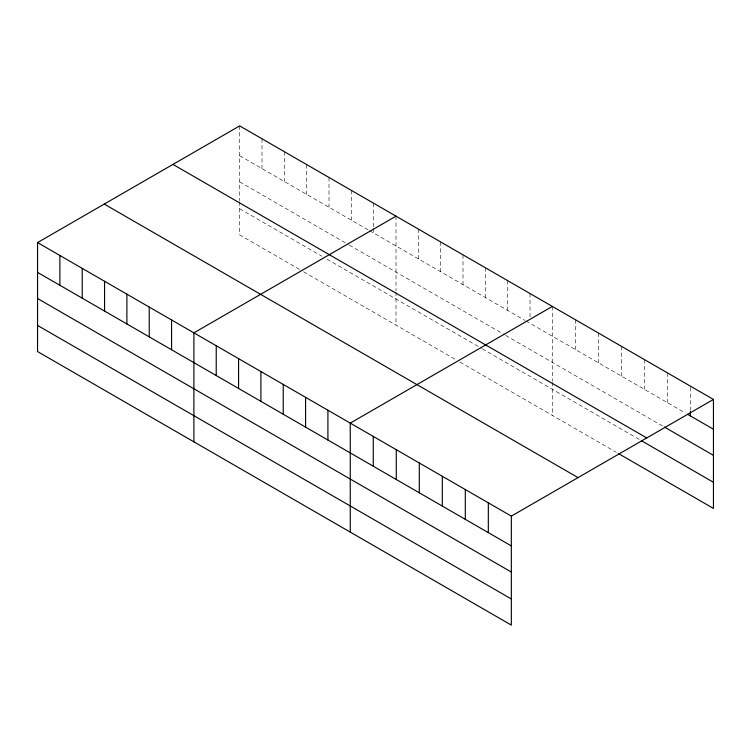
<?xml version="1.0" encoding="UTF-8"?>
<svg xmlns="http://www.w3.org/2000/svg" width="751" height="751" viewBox="0 0 751 751"><rect width="100%" height="100%" fill="white"/><g stroke="black" fill="none" stroke-linecap="round" stroke-linejoin="round"><path stroke-width="0.56" stroke-dasharray="3.75 2.82" d="M239.663 155.692L368.6 230.135M369.614 230.717L524.949 320.405M525.963 320.987L685.438 413.059M239.663 181.826L348.295 244.544M349.309 245.126L504.644 334.815M505.658 335.397L663.424 426.484M239.663 208.75L321.897 256.222M326.976 259.151L481.297 348.248M482.311 348.839L640.406 440.114M299.565 269.459L239.663 234.875L239.663 201.719M303.62 271.806L455.913 359.729M459.969 362.076L616.393 452.384M690.441 387.3L690.441 410.215M667.423 372.862L667.423 402.658M644.414 359.579L644.414 389.375M621.396 346.295L621.396 376.091M598.387 333.003L598.387 362.799M575.379 319.719L575.379 349.515M552.361 306.436L552.361 381.086M552.361 382.259L552.361 415.416M530.028 293.538L530.028 317.607M507.685 280.639L507.685 310.435M485.353 267.75L485.353 297.546M463.02 254.852L463.02 284.648M440.687 241.953L440.687 271.749M418.345 229.064L418.345 258.86M396.012 216.166L396.012 290.815M396.012 291.989L396.012 325.145M373.679 203.268L373.679 227.337M373.679 228.482L373.679 233.063M351.337 190.379L351.337 220.174M329.004 177.48L329.004 207.276M306.671 164.582L306.671 194.378M284.329 151.693L284.329 181.489M261.996 138.794L261.996 168.59M239.663 125.896L239.663 200.555"/><path stroke-width="1.13" d="M37.55 242.582L511.337 516.125L511.337 625.104L37.55 351.562L37.55 242.582L239.663 125.896L713.45 399.438L713.45 508.418L618.402 453.538M396.012 216.166L193.899 332.853L193.899 441.832M552.361 306.436L350.248 423.123L350.248 532.102M511.337 516.125L713.45 399.438M687.437 414.214L713.45 429.234M664.419 427.056L713.45 455.359M172.965 164.403L646.752 437.946M641.41 440.696L713.45 482.283M104.248 204.075L578.035 477.617M37.55 272.378L511.337 545.921M37.55 298.513L511.337 572.046M37.55 325.436L511.337 598.969M690.441 411.36L690.441 415.951M488.328 502.841L488.328 532.637M465.31 489.549L465.31 519.345M442.301 476.265L442.301 506.061M419.293 462.982L419.293 492.778M396.275 449.689L396.275 479.485M373.266 436.406L373.266 466.202M327.915 410.224L327.915 440.02M305.582 397.326L305.582 427.122M283.24 384.437L283.24 414.233M260.907 371.538L260.907 401.334M238.574 358.64L238.574 388.436M216.232 345.751L216.232 375.547M171.566 319.954L171.566 349.75M149.233 307.065L149.233 336.861M126.891 294.167L126.891 323.963M104.558 281.268L104.558 311.064M82.225 268.379L82.225 298.175M59.883 255.481L59.883 285.277"/></g></svg>
